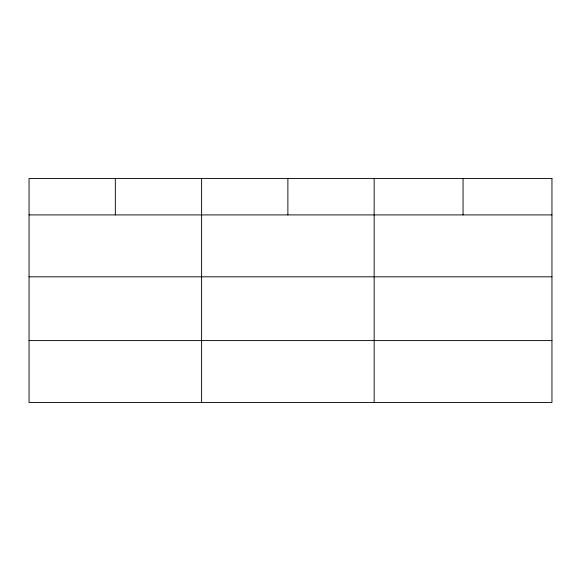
<?xml version="1.0" encoding="UTF-8"?>
<svg xmlns="http://www.w3.org/2000/svg" width="581" height="581" viewBox="0 0 581 581"><rect width="100%" height="100%" fill="white"/><g stroke="black" fill="none" stroke-linecap="round" stroke-linejoin="round"><path stroke-width="0.87" d="M29.05 214.912L551.95 214.912M29.05 276.817L551.95 276.817M29.05 340.589L551.95 340.589M463.057 178.505L463.057 214.912M374.164 178.505L374.164 402.495M287.885 178.505L287.885 214.912M201.607 178.505L201.607 402.495M115.329 178.505L115.329 214.912M551.95 178.505L29.05 178.505L29.05 402.495L551.95 402.495L551.95 178.505"/></g></svg>
